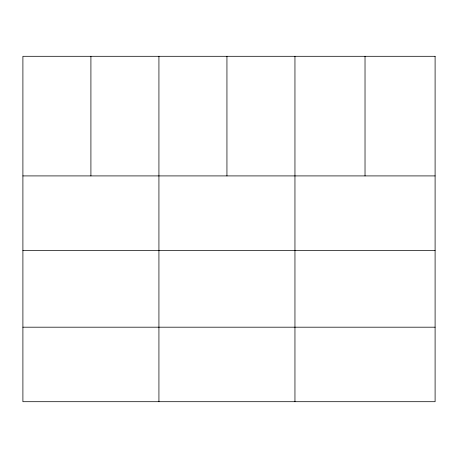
<?xml version="1.0" encoding="UTF-8"?>
<svg xmlns="http://www.w3.org/2000/svg" width="458" height="458" viewBox="0 0 458 458"><rect width="100%" height="100%" fill="white"/><g stroke="black" fill="none" stroke-linecap="round" stroke-linejoin="round"><path stroke-width="0.69" d="M22.9 175.912L435.1 175.912M22.9 250.423L435.1 250.423M22.9 327.189L435.1 327.189M365.026 56.3L365.026 175.912M294.952 56.3L294.952 401.7M226.939 56.3L226.939 175.912M158.926 56.3L158.926 401.7M90.913 56.3L90.913 175.912M435.1 56.3L22.9 56.3L22.9 401.7L435.1 401.7L435.1 56.3"/></g></svg>
